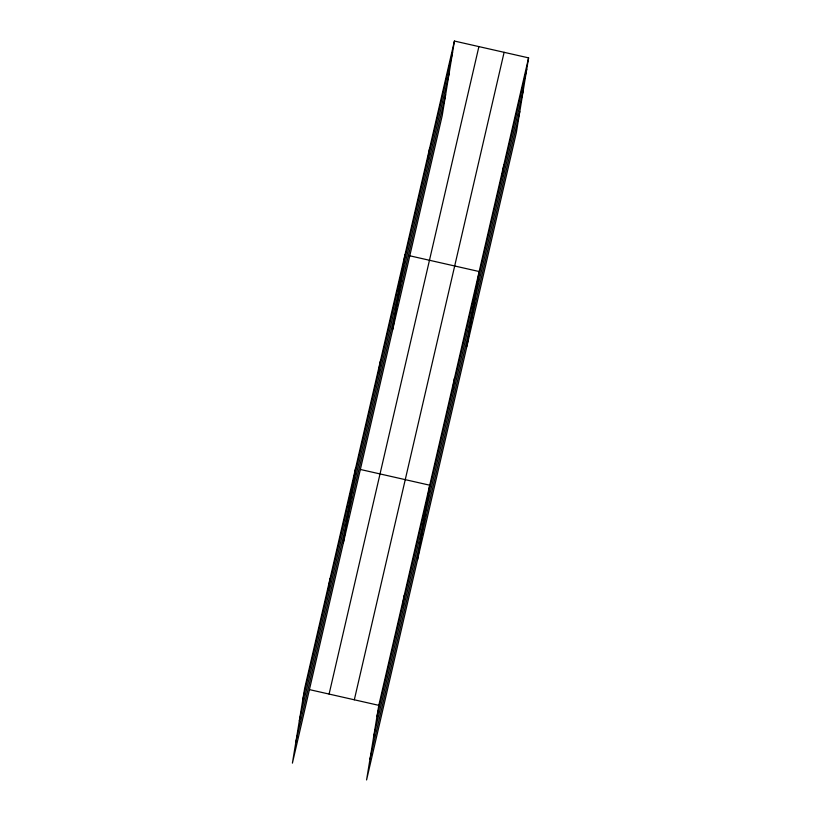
<?xml version="1.0" encoding="UTF-8"?>
<svg xmlns="http://www.w3.org/2000/svg" width="821" height="821" viewBox="0 0 821 821"><rect width="100%" height="100%" fill="white"/><g stroke="black" fill="none" stroke-linecap="round" stroke-linejoin="round"><path stroke-width="1.23" d="M328.236 589.755L330.083 578.456M343.332 542.989L355.555 468.381M378.419 372.857L380.267 361.548M392.766 329.324L404.989 254.715M427.854 159.192L429.701 147.883M454.424 41.05L442.201 115.658L292.409 763.13L304.622 688.521L454.424 41.05L528.591 57.87L516.378 132.479L366.577 779.95L378.799 705.342L528.591 57.87M402.413 606.586L404.26 595.276M417.509 559.809L429.732 485.201L360.45 469.489M452.597 389.677L454.444 378.368M466.944 346.144L479.166 271.535L408.663 255.547M502.031 176.012L503.878 164.703M302.775 699.831L452.566 52.359M299.347 720.715L449.149 73.243M295.827 742.235L445.618 94.764M329.098 694.073L478.9 46.602M354.323 699.79L504.115 52.318M376.942 716.651L526.743 69.18M373.524 737.535L523.326 90.064M370.004 759.066L519.796 111.594M309.517 689.63L378.799 705.342"/></g></svg>
